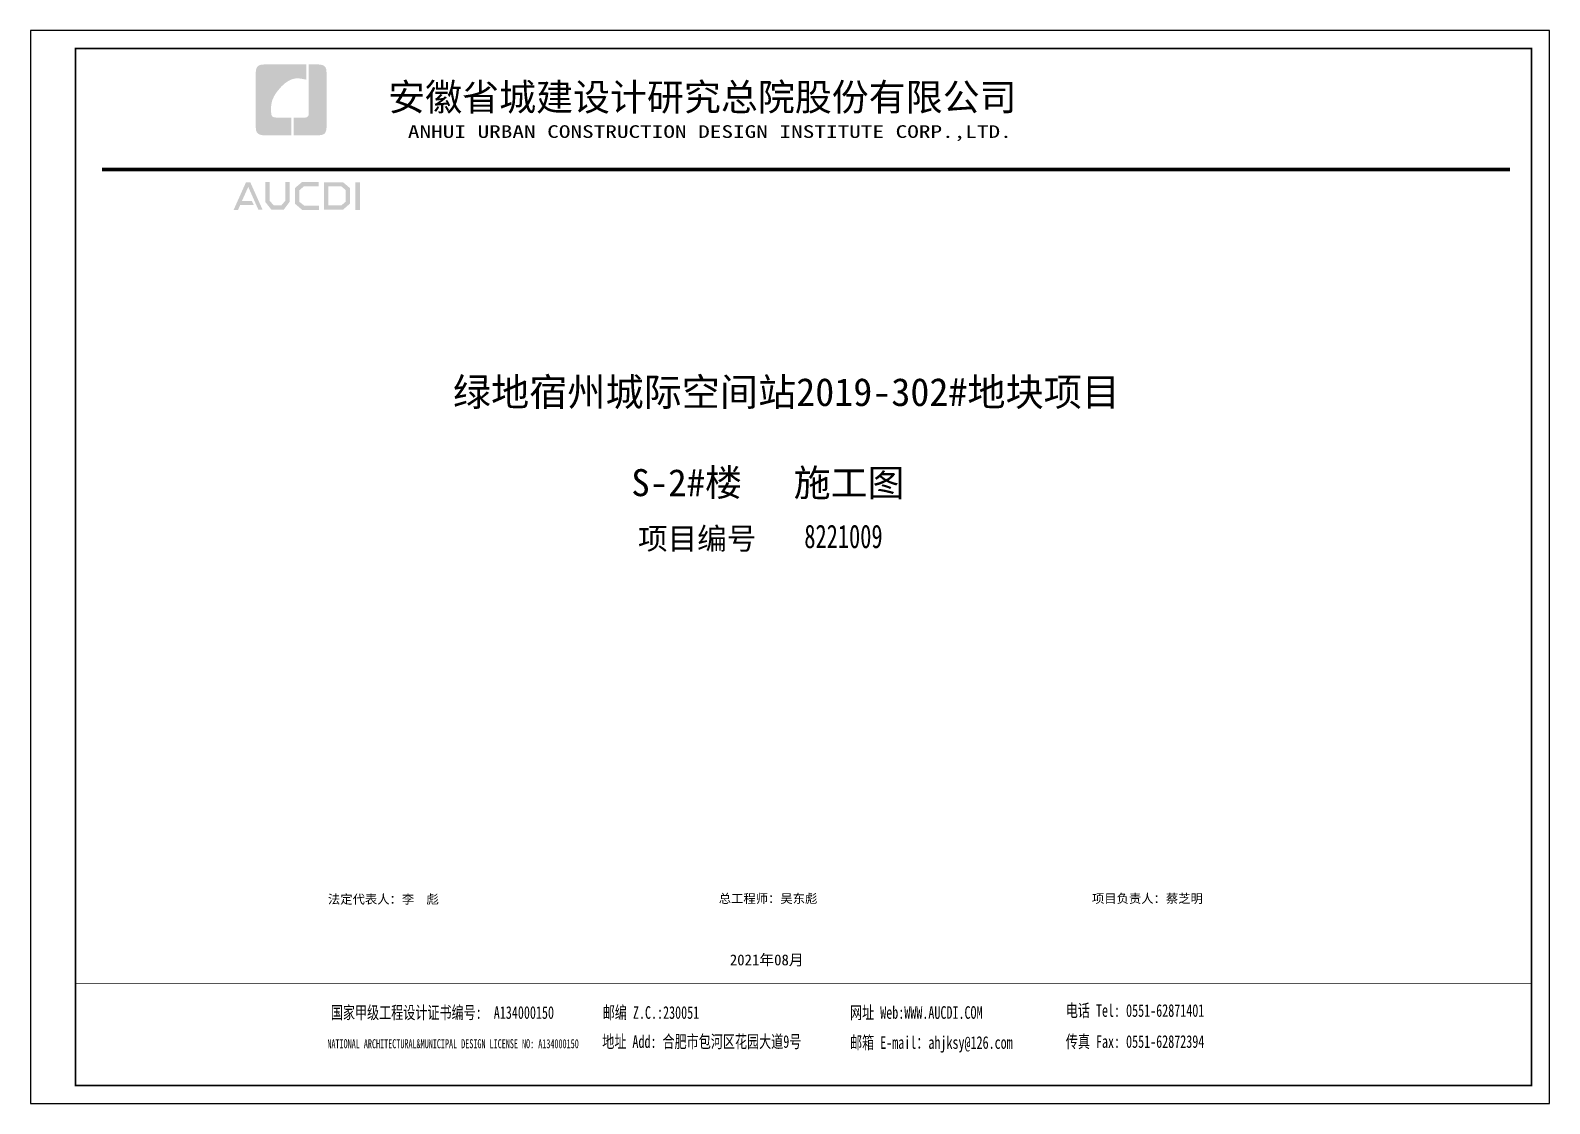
# Model space of a CAD drawing. Extents: x 1188826 to 1909461, y 608442 to 1651179.
# Drawn here: x 1471959 to 1556059, y 1498360 to 1557760 of the extents above; entities that cross this region are included whole.
import ezdxf
from ezdxf.enums import TextEntityAlignment as Align

# ---------------------------------------------------------------- set-up
doc = ezdxf.new("R2010")
doc.units = 0
doc.header["$LTSCALE"] = 1000
doc.header["$MEASUREMENT"] = 0
doc.layers.add('图框', color=140, linetype='Continuous')
doc.layers.add('图签文字', color=147, linetype='Continuous')
doc.layers.add('图签', color=147, linetype='Continuous', lineweight=18)
doc.styles.add('HT', font='simhei.ttf')
doc.styles.add('宋体', font='', dxfattribs={"height": 50})
doc.styles.add('建筑图签-1', font='simhei.ttf', dxfattribs={"width": 0.7})
doc.styles.get('宋体').set_extended_font_data('SimSun')

# ---------------------------------------------------------------- blocks, each defined once
blk = doc.blocks.new('院标5')
h = blk.add_hatch(color=150)
h.dxf.hatch_style = 1
h.set_gradient(color1=(33, 113, 253), color2=(33, 113, 253), tint=1, name='INVCURVED')
edge = h.paths.add_edge_path()
edge.add_spline(control_points=[(145923, 117120), (145941, 117121), (145949, 117120), (145976, 117120), (145976, 117120), (145976, 117120), (146652, 117120), (146652, 117120), (146652, 117120), (146652, 117120), (146652, 116145), (146652, 116145), (146652, 116145), (146652, 116145), (145129, 116145), (145129, 116145), (145129, 116145), (144888, 116145), (144693, 116317), (144693, 116581), (144693, 116581), (144693, 116581), (144693, 119627), (144693, 119627), (144693, 119627), (144693, 119868), (144860, 120063), (145129, 120063), (145129, 120063), (145129, 120063), (147494, 120063), (147494, 120063), (147494, 120063), (147494, 120063), (147494, 119224), (147494, 119224), (147494, 119224), (147494, 119224), (146503, 119404), (145872, 118560), (145872, 118560), (145540, 118141), (145525, 117619), (145546, 117380), (145546, 117380), (145567, 117141), (145546, 117380), (145546, 117380), (145546, 117380), (145546, 117380), (145578, 117105), (145923, 117120)], knot_values=[0, 0, 0, 0, 0.071429, 0.071429, 0.071429, 0.107143, 0.142857, 0.142857, 0.142857, 0.178571, 0.214286, 0.214286, 0.214286, 0.25, 0.285714, 0.285714, 0.285714, 0.321429, 0.357143, 0.357143, 0.357143, 0.392857, 0.428571, 0.428571, 0.428571, 0.464286, 0.5, 0.5, 0.5, 0.535714, 0.571429, 0.571429, 0.571429, 0.607143, 0.642857, 0.642857, 0.642857, 0.678571, 0.714286, 0.714286, 0.714286, 0.75, 0.785714, 0.785714, 0.785714, 0.821429, 0.857143, 0.857143, 0.857143, 0.928571, 1, 1, 1, 1], degree=3, periodic=0)
h = blk.add_hatch(color=150)
h.dxf.hatch_style = 1
h.set_gradient(color1=(33, 113, 253), color2=(33, 113, 253), tint=1, name='INVCURVED')
edge = h.paths.add_edge_path()
edge.add_spline(control_points=[(148609, 119627), (148609, 119627), (148609, 116581), (148609, 116581), (148609, 116581), (148609, 116326), (148442, 116145), (148173, 116145), (148173, 116145), (148173, 116145), (146793, 116145), (146793, 116145), (146793, 116145), (146793, 116145), (146793, 117120), (146793, 117120), (146793, 117120), (146793, 117120), (147400, 117120), (147400, 117120), (147400, 117120), (147526, 117120), (147628, 117221), (147628, 117347), (147628, 117347), (147628, 117347), (147628, 120063), (147628, 120063), (147628, 120063), (147628, 120063), (148173, 120063), (148173, 120063), (148173, 120063), (148418, 120063), (148609, 119902), (148609, 119627)], knot_values=[0, 0, 0, 0, 0.1, 0.1, 0.1, 0.15, 0.2, 0.2, 0.2, 0.25, 0.3, 0.3, 0.3, 0.35, 0.4, 0.4, 0.4, 0.45, 0.5, 0.5, 0.5, 0.55, 0.6, 0.6, 0.6, 0.65, 0.7, 0.7, 0.7, 0.75, 0.8, 0.8, 0.8, 0.9, 1, 1, 1, 1], degree=3, periodic=0)

msp = doc.modelspace()

# ---------------------------------------------------------------- hatches: boundary and pattern name
at = {"layer": '图签文字'}
h = msp.add_hatch(color=256, dxfattribs=at)
h.paths.add_polyline_path([(1489953, 1549355), (1490205, 1549355), (1490205, 1547814), (1489953, 1547814)])
h.paths.add_polyline_path([(1488448, 1549121), (1488448, 1548069), (1489169, 1548069), (1489417, 1548283), (1489417, 1548920), (1489177, 1549121)], flags=16)
h.paths.add_polyline_path([(1488212, 1549358), (1488212, 1547833), (1489257, 1547833), (1489654, 1548174), (1489654, 1549030), (1489262, 1549358)])
h.paths.add_polyline_path([(1487926, 1549365), (1487926, 1549134), (1487112, 1549134), (1486846, 1548912), (1486846, 1548273), (1487112, 1548068), (1487930, 1548068), (1487930, 1547825), (1487003, 1547825), (1486598, 1548173), (1486598, 1549030), (1486994, 1549365)])
h.paths.add_polyline_path([(1484960, 1549361), (1485201, 1549361), (1485201, 1548340), (1485429, 1548077), (1485851, 1548077), (1486079, 1548340), (1486079, 1549361), (1486307, 1549361), (1486307, 1548266), (1485978, 1547832), (1485302, 1547832), (1484960, 1548270)])
h.paths.add_polyline_path([(1483896, 1549359), (1484130, 1549359), (1484814, 1547830), (1484583, 1547830), (1484020, 1549098), (1483670, 1548322), (1484213, 1548322), (1484334, 1548091), (1483572, 1548091), (1483455, 1547826), (1483209, 1547826)])

# ---------------------------------------------------------------- linework, layer by layer
at = {"layer": '图框'}
msp.add_lwpolyline([(1471959, 1498360), (1556059, 1498360), (1556059, 1557760), (1471959, 1557760)], close=True, dxfattribs=at)
at = {"layer": '图框', "const_width": 100}
msp.add_lwpolyline([(1555059, 1499360), (1555059, 1556760), (1474459, 1556760), (1474459, 1499360)], close=True, dxfattribs=at)
at = {"layer": '图框'}
for points, const_width in [([(1475927, 1550062), (1553862, 1550062)], 200), ([(1474459, 1505011), (1555059, 1505011)], 39.6)]:
    msp.add_lwpolyline(points, dxfattribs=dict(at, const_width=const_width))

# ---------------------------------------------------------------- block references
msp.add_blockref('院标5', (1339743, 1435810))

# ---------------------------------------------------------------- texts
at = {"layer": '图签', "color": 7, "style": '宋体'}
msp.add_text('绿地宿州城际空间站2019-302#地块项目', height=1548.08, dxfattribs=at).set_placement((1495348, 1536971))
at = {"layer": '图签文字', "color": 7, "style": 'HT'}
msp.add_text('安徽省城建设计研究总院股份有限公司', height=1500, dxfattribs=at).set_placement((1491768, 1553320))
at = {"layer": '图签文字', "linetype": 'Continuous', "style": '建筑图签-1', "width": 1.35}
msp.add_text('ANHUI URBAN CONSTRUCTION DESIGN INSTITUTE CORP.,LTD.', height=700, dxfattribs=at).set_placement((1492855, 1551811))
at = {"layer": '图签文字', "color": 2, "style": '建筑图签-1'}
msp.add_text('S-2#楼', height=1500, dxfattribs=at).set_placement((1505225, 1531980))
msp.add_text('     施工图', height=1500, dxfattribs=at).set_placement((1514728, 1531970), align=Align.CENTER)
at = {"layer": '图签文字', "color": 7, "style": '建筑图签-1'}
msp.add_text('项目编号 ', height=1200, dxfattribs=at).set_placement((1509279, 1529032), align=Align.CENTER)
at = {"layer": '图签文字', "color": 6, "style": '建筑图签-1'}
for s, p in [('法定代表人：李  彪', (1488430, 1509424)), ('总工程师：吴东彪', (1510065, 1509463)), ('项目负责人：蔡芝明', (1530724, 1509463))]:
    msp.add_text(s, height=500, dxfattribs=at).set_placement(p)
msp.add_text('2021年08月', height=600, dxfattribs=at).set_placement((1512722, 1506015), align=Align.CENTER)
at = {"layer": '图签文字', "color": 7, "style": '建筑图签-1'}
for s, height, width, p in [('国家甲级工程设计证书编号:  A134000150', 700, 0.7, (1488590, 1503053)), ('邮编 Z.C.:230051', 700, 0.7, (1503645, 1503053)), ('网址 Web:WWW.AUCDI.COM', 700, 0.7, (1517331, 1503053)), ('电话 Tel: 0551-62871401', 700, 0.7, (1529275, 1503164)), ('地址 Add: 合肥市包河区花园大道9号', 700, 0.7, (1503615, 1501446)), ('邮箱 E-mail：ahjksy@126.com', 700, 0.7, (1517331, 1501392)), ('传真 Fax: 0551-62872394', 700, 0.7, (1529275, 1501446)), ('NATIONAL ARCHITECTURAL&MUNICIPAL DESIGN LICENSE NO: A134000150', 500, 0.6, (1488398, 1501426))]:
    msp.add_text(s, height=height, dxfattribs=dict(at, width=width)).set_placement(p)
at = {"layer": '图签文字', "color": 6, "insert": (1514801, 1530406), "char_height": 1300, "width": 14205.47, "attachment_point": 1, "style": '建筑图签-1'}
msp.add_mtext('8221009', dxfattribs=at)

doc.saveas('drawing.dxf')
